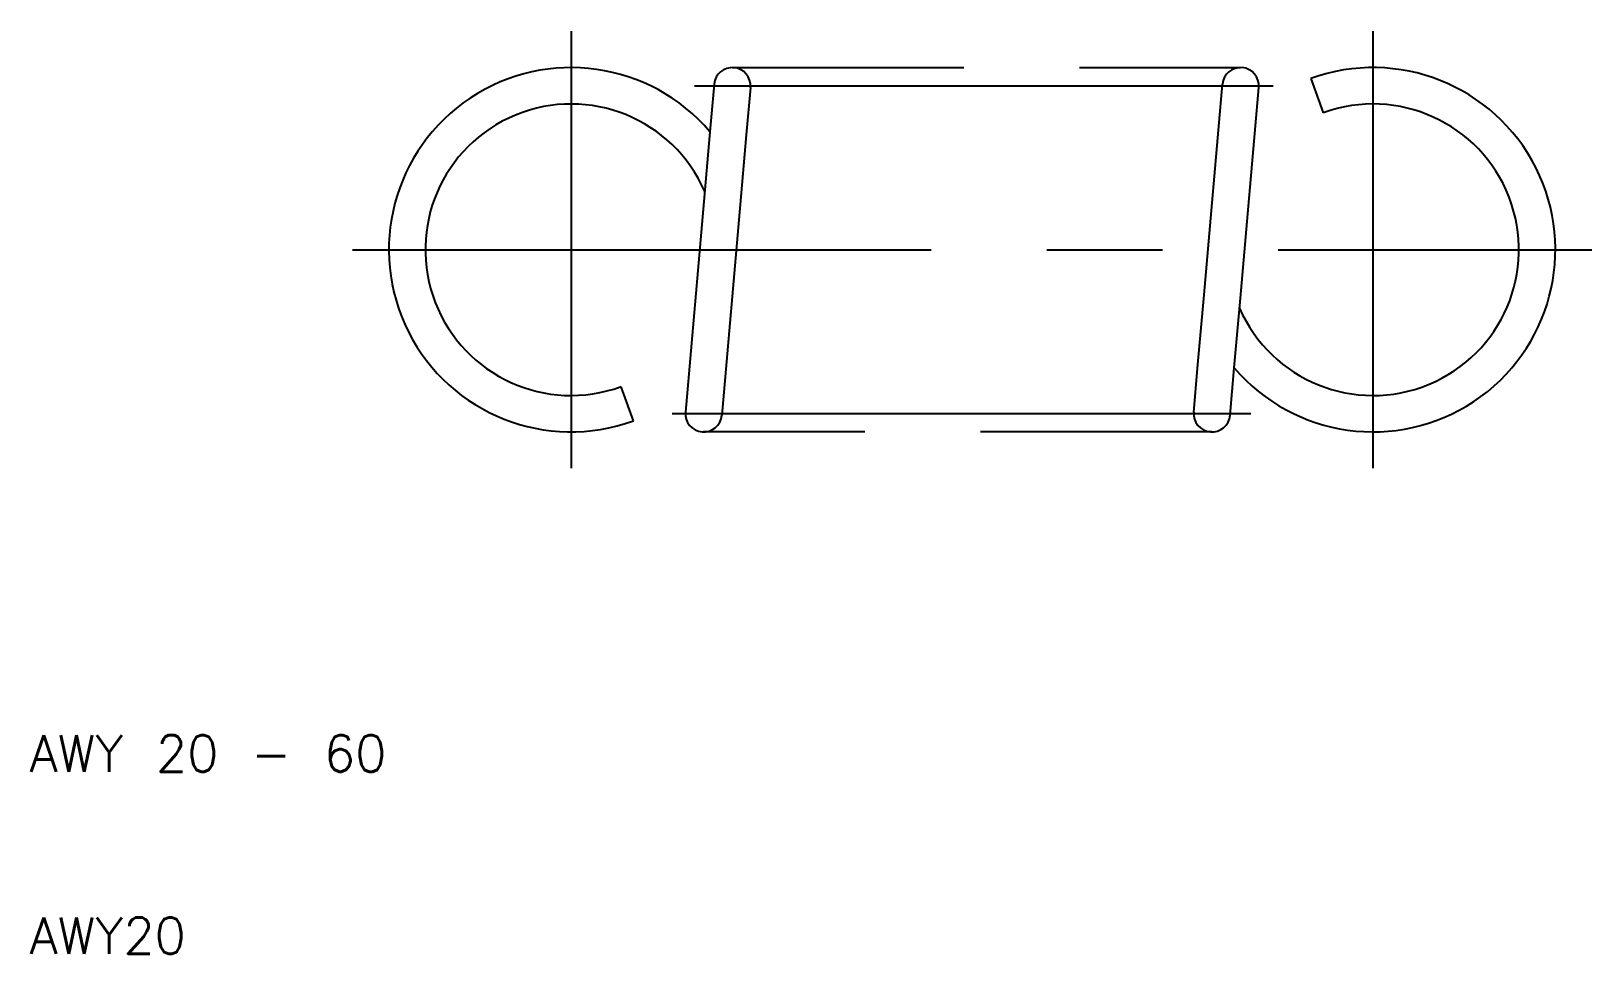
# Model space of a CAD drawing. Extents: x 10.1 to 95.7, y 10 to 60.7.
import ezdxf

# ---------------------------------------------------------------- set-up
doc = ezdxf.new("R2010")
doc.units = 0
doc.linetypes.add('CENTER', pattern=[50.8, 31.75, -6.35, 6.35, -6.35])
doc.linetypes.add('DASHED', pattern=[19.05, 12.7, -6.35])
doc.layers.get('0').update_dxf_attribs({"linetype": 'CONTINUOUS'})
doc.layers.add('CENTER', color=1, linetype='CENTER')
doc.styles.get("Standard").update_dxf_attribs({"font": 'txt.shx'})

msp = doc.modelspace()

# ---------------------------------------------------------------- linework, layer by layer
at = {"color": 3, "linetype": 'DASHED'}
for p, q in [((48.552, 58.66), (76.443, 58.66)), ((74.868, 38.653), (46.977, 38.653))]:
    msp.add_line(p, q, dxfattribs=at)
at = {"color": 7, "linetype": 'CONTINUOUS'}
for p, q in [((47.556, 57.748), (47.327, 55.135)), ((49.548, 57.573), (49.32, 54.961)), ((74.435, 46.18), (75.447, 57.748)), ((76.427, 46.006), (77.439, 57.573)), ((80.29, 58.054), (80.974, 56.174)), ((47.327, 55.135), (46.992, 51.307)), ((49.32, 54.961), (48.985, 51.133)), ((46.992, 51.307), (45.98, 39.74)), ((48.985, 51.133), (47.973, 39.566)), ((74.1, 42.352), (74.435, 46.18)), ((76.092, 42.178), (76.427, 46.006)), ((73.871, 39.74), (74.1, 42.352)), ((75.864, 39.566), (76.092, 42.178)), ((43.13, 39.26), (42.446, 41.139))]:
    msp.add_line(p, q, dxfattribs=at)
for centre, radius, start, end in [((39.71, 48.657), 10, 40.38105, 290), ((48.552, 57.66), 1, 355, 175), ((76.443, 57.66), 1, 355, 175), ((83.71, 48.657), 10, 220.38105, 110), ((39.71, 48.657), 8, 23.59968, 290), ((83.71, 48.657), 8, 203.59968, 110), ((46.977, 39.653), 1, 175, 355), ((74.868, 39.653), 1, 175, 355)]:
    msp.add_arc(centre, radius, start, end, dxfattribs=at)
at = {"layer": 'CENTER'}
for p, q in [((39.71, 60.657), (39.71, 36.657)), ((83.71, 36.657), (83.71, 60.657)), ((46.476, 57.66), (78.616, 57.66)), ((27.71, 48.657), (95.71, 48.657)), ((77.008, 39.653), (44.863, 39.653))]:
    msp.add_line(p, q, dxfattribs=at)

# ---------------------------------------------------------------- texts
for s, p in [('AWY 20 - 60', (10, 20)), ('AWY20', (10, 10))]:
    msp.add_text(s, height=2).set_placement(p)

doc.saveas('drawing.dxf')
